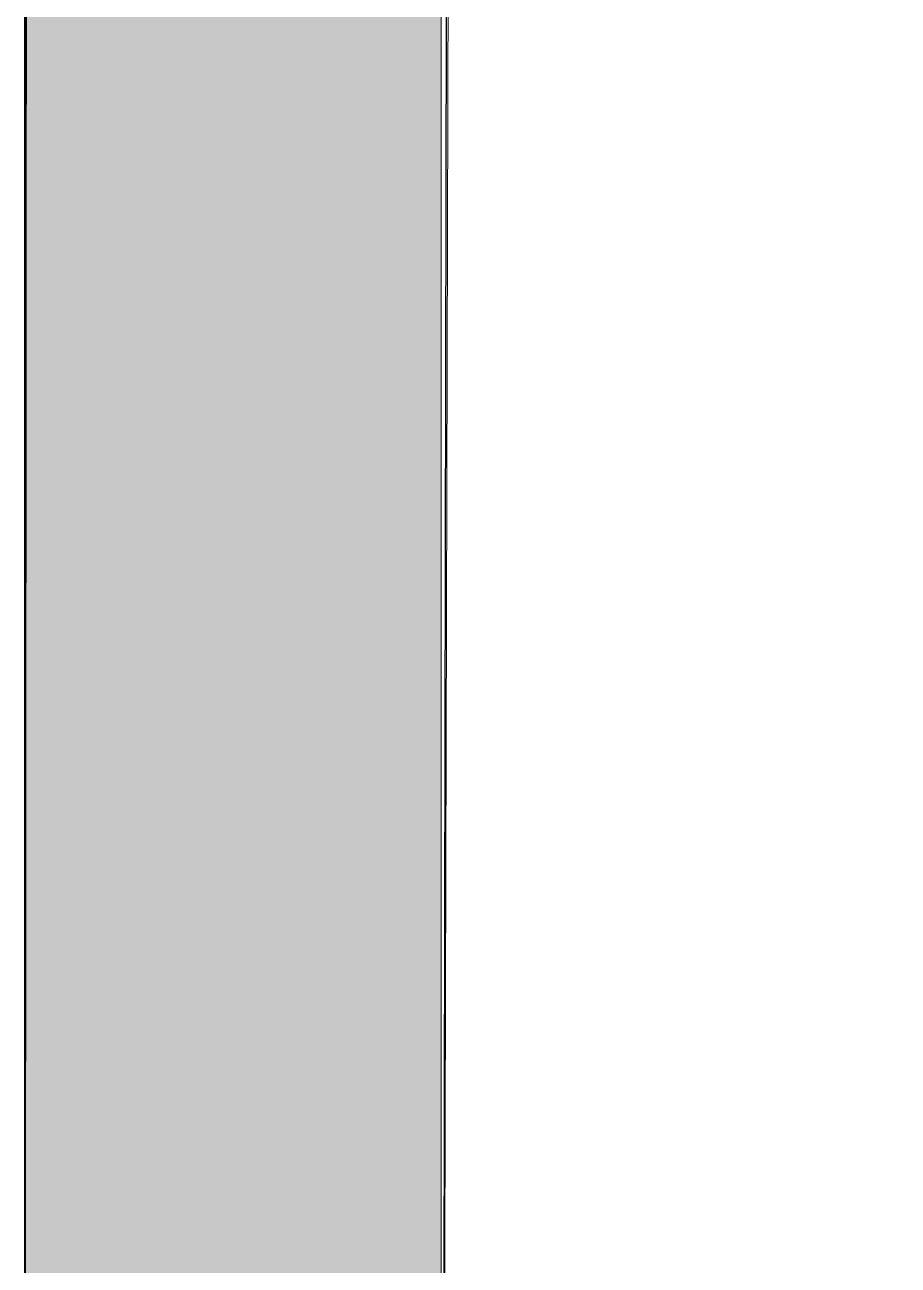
# Model space of a CAD drawing. Header units: inches. Extents: x -26 to 76, y -16 to 22.
# Drawn here: x 64.491 to 65.239, y 6.008 to 7.07 of the extents above; entities that cross this region are included whole.
import ezdxf

# ---------------------------------------------------------------- set-up
doc = ezdxf.new("R2010")
doc.units = ezdxf.units.IN
doc.header["$MEASUREMENT"] = 0
for name, color, linetype, lineweight in [('.ATI-HATCH', 7, 'Continuous', 0), ('G-ANNO-TTLB', 7, 'Continuous', 0), ('LOGOS', 7, 'Continuous', 0), ('TYVEK', 7, 'Continuous', 0)]:
    doc.layers.add(name, color=color, linetype=linetype, lineweight=lineweight)

msp = doc.modelspace()

# ---------------------------------------------------------------- hatches: boundary and pattern name
at = {"layer": '.ATI-HATCH', "true_color": 0x808080, "transparency": 33554483}
msp.add_hatch(color=8, dxfattribs=at).paths.add_polyline_path([(64.4911, 8.8539), (64.4911, 5.577), (64.848, 5.3718), (64.848, 8.6512)])
at = {"layer": 'G-ANNO-TTLB', "true_color": 0xff00ff, "transparency": 33554687}
h = msp.add_hatch(color=6, dxfattribs=at)
edge = h.paths.add_edge_path()
edge.add_spline(control_points=[(71.2273, -15.1345), (71.2273, -15.1345), (30.5273, -15.1345), (30.5273, -15.1345), (30.5273, -15.1345), (30.5273, 19.0008), (30.5273, 19.0008), (30.5273, 19.0008), (71.2273, 19.0008), (71.2273, 19.0008), (71.2273, 19.0008), (71.2273, -15.1345), (71.2273, -15.1345)], knot_values=[0, 0, 0, 0, 1, 1, 1, 2, 2, 2, 3, 3, 3, 4, 4, 4, 4], degree=3, periodic=0)
edge = h.paths.add_edge_path()
edge.add_spline(control_points=[(30.6523, 18.8757), (30.6523, 18.8757), (30.6523, -15.0095), (30.6523, -15.0095), (30.6523, -15.0095), (71.1023, -15.0095), (71.1023, -15.0095), (71.1023, -15.0095), (71.1023, 18.8757), (71.1023, 18.8757), (71.1023, 18.8757), (30.6523, 18.8757), (30.6523, 18.8757)], knot_values=[0, 0, 0, 0, 1, 1, 1, 2, 2, 2, 3, 3, 3, 4, 4, 4, 4], degree=3, periodic=0)
edge.add_line((30.6523, 18.8757), (30.6523, 18.8757))
at = {"layer": 'LOGOS', "true_color": 0x000000, "transparency": 33554687}
h = msp.add_hatch(dxfattribs=at)
h.set_pattern_fill('_U', color=18, scale=10, angle=45, style=2, pattern_type=0)
h.set_pattern_definition([(45, (0, 0), (-7.071, 7.071), [])])
h.paths.add_polyline_path([(64.8492, 5.3653), (64.4916, 5.5675), (64.4938, 8.8462), (64.8578, 8.6376)])

# ---------------------------------------------------------------- linework, layer by layer
at = {"layer": '.ATI-HATCH'}
msp.add_lwpolyline([(64.4911, 8.8539), (64.4911, 5.577), (64.848, 5.3718), (64.848, 8.6512)], close=True, dxfattribs=at)
at = {"layer": 'G-ANNO-TTLB'}
for points in [[(71.2273, -15.1345), (71.2273, -15.1345), (30.5273, -15.1345), (30.5273, -15.1345), (30.5273, -15.1345), (30.5273, 19.0008), (30.5273, 19.0008), (30.5273, 19.0008), (71.2273, 19.0008), (71.2273, 19.0008), (71.2273, 19.0008), (71.2273, -15.1345), (71.2273, -15.1345)], [(30.6523, 18.8757), (30.6523, 18.8757), (30.6523, -15.0095), (30.6523, -15.0095), (30.6523, -15.0095), (71.1023, -15.0095), (71.1023, -15.0095), (71.1023, -15.0095), (71.1023, 18.8757), (71.1023, 18.8757), (71.1023, 18.8757), (30.6523, 18.8757), (30.6523, 18.8757)]]:
    msp.add_open_spline(points, degree=3, knots=[0, 0, 0, 0, 1, 1, 1, 2, 2, 2, 3, 3, 3, 4, 4, 4, 4], dxfattribs=at)
at = {"layer": 'LOGOS'}
msp.add_lwpolyline([(64.8492, 5.3653), (64.4916, 5.5675), (64.4938, 8.8462), (64.8578, 8.6376)], close=True, dxfattribs=at)
at = {"layer": 'TYVEK', "color": 243, "lineweight": 25, "true_color": 0xcc667f}
msp.add_lwpolyline([(64.4916, 5.5675), (64.8492, 5.3653), (64.8553, 8.6399), (64.4916, 8.8518)], close=True, dxfattribs=at)

doc.saveas('drawing.dxf')
